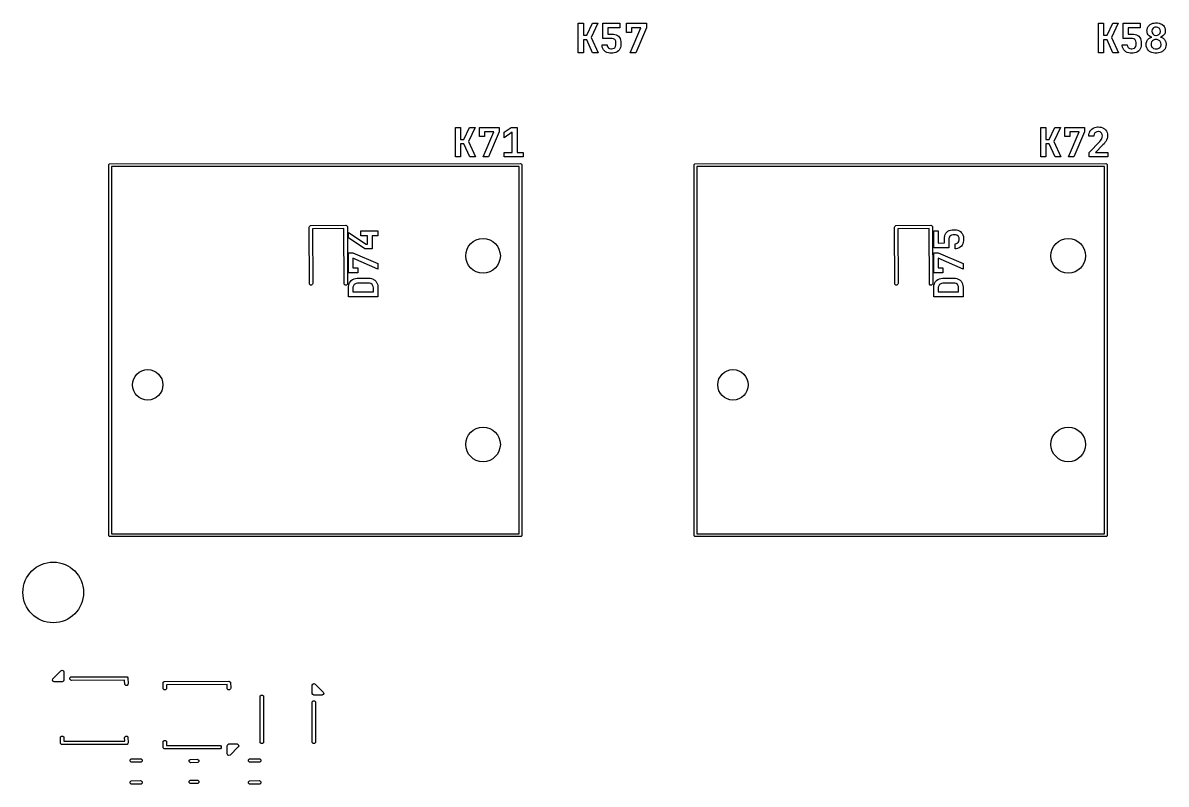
# Model space of a CAD drawing. Extents: x 0.7 to 11, y -6.1 to -1.6.
# Drawn here: x 2.074 to 3.631, y -6.111 to -5.074 of the extents above; entities that cross this region are included whole.
import ezdxf

# ---------------------------------------------------------------- set-up
doc = ezdxf.new("R2010")
doc.units = 0
doc.header["$MEASUREMENT"] = 0
doc.layers.add('BLACK', color=7, linetype='CONTINUOUS')

msp = doc.modelspace()

# ---------------------------------------------------------------- linework, layer by layer
at = {"layer": 'BLACK', "linetype": 'CONTINUOUS'}
for p, q in [((2.8306, -5.1148), (2.8306, -5.0745)), ((2.8306, -5.0745), (2.8375, -5.0745)), ((2.8375, -5.0745), (2.8375, -5.0909)), ((2.8423, -5.0909), (2.8499, -5.0745)), ((2.8573, -5.0745), (2.8483, -5.0937)), ((2.8499, -5.0745), (2.8573, -5.0745)), ((2.8642, -5.0952), (2.8642, -5.0745)), ((2.8642, -5.0745), (2.8872, -5.0745)), ((2.8872, -5.0745), (2.8872, -5.0808)), ((2.8962, -5.0872), (2.8962, -5.0745)), ((2.8962, -5.0745), (2.9234, -5.0745)), ((2.9234, -5.0745), (2.9234, -5.0806)), ((3.5393, -5.1148), (3.5393, -5.0745)), ((3.5393, -5.0745), (3.5462, -5.0745)), ((3.5462, -5.0745), (3.5462, -5.0909)), ((3.5509, -5.0909), (3.5585, -5.0745)), ((3.566, -5.0745), (3.557, -5.0937)), ((3.5585, -5.0745), (3.566, -5.0745)), ((3.5729, -5.0952), (3.5729, -5.0745)), ((3.5729, -5.0745), (3.5958, -5.0745)), ((3.5958, -5.0745), (3.5958, -5.0808)), ((3.608, -5.0776), (3.6096, -5.0763)), ((3.6096, -5.0763), (3.6112, -5.0753)), ((3.6112, -5.0753), (3.6131, -5.0746)), ((3.6131, -5.0746), (3.6151, -5.0742)), ((3.6151, -5.0742), (3.617, -5.074)), ((3.617, -5.074), (3.6177, -5.074)), ((3.6177, -5.074), (3.6197, -5.0741)), ((3.6197, -5.0741), (3.6218, -5.0745)), ((3.6218, -5.0745), (3.6237, -5.0751)), ((3.6237, -5.0751), (3.6242, -5.0753)), ((3.6242, -5.0753), (3.626, -5.0764)), ((3.626, -5.0764), (3.6275, -5.0777)), ((2.8375, -5.0909), (2.8423, -5.0909)), ((2.8872, -5.0808), (2.8708, -5.0808)), ((2.8708, -5.0808), (2.8708, -5.0892)), ((2.8708, -5.0892), (2.8762, -5.0892)), ((2.8762, -5.0892), (2.8784, -5.0893)), ((2.8784, -5.0893), (2.8803, -5.0896)), ((2.8803, -5.0896), (2.8823, -5.0902)), ((2.8823, -5.0902), (2.8841, -5.0912)), ((2.8841, -5.0912), (2.8854, -5.0922)), ((2.8854, -5.0922), (2.8867, -5.0937)), ((2.9031, -5.0872), (2.8962, -5.0872)), ((2.9012, -5.1148), (2.916, -5.0806)), ((2.916, -5.0806), (2.9031, -5.0806)), ((2.9031, -5.0806), (2.9031, -5.0872)), ((2.9234, -5.0806), (2.9088, -5.1148)), ((3.5462, -5.0909), (3.5509, -5.0909)), ((3.5958, -5.0808), (3.5794, -5.0808)), ((3.5794, -5.0808), (3.5795, -5.0892)), ((3.5795, -5.0892), (3.5849, -5.0892)), ((3.5849, -5.0892), (3.587, -5.0893)), ((3.587, -5.0893), (3.589, -5.0896)), ((3.589, -5.0896), (3.591, -5.0902)), ((3.591, -5.0902), (3.5928, -5.0912)), ((3.5928, -5.0912), (3.5941, -5.0922)), ((3.5941, -5.0922), (3.5953, -5.0937)), ((3.6052, -5.0848), (3.6054, -5.0828)), ((3.6053, -5.0853), (3.6052, -5.0848)), ((3.6054, -5.0867), (3.6053, -5.0853)), ((3.6054, -5.0828), (3.6059, -5.0809)), ((3.606, -5.0887), (3.6054, -5.0867)), ((3.6059, -5.0809), (3.6068, -5.0791)), ((3.607, -5.0904), (3.606, -5.0887)), ((3.6068, -5.0791), (3.608, -5.0776)), ((3.6081, -5.0916), (3.607, -5.0904)), ((3.6099, -5.0928), (3.6081, -5.0916)), ((3.6124, -5.0829), (3.6119, -5.0849)), ((3.6119, -5.0849), (3.6119, -5.0853)), ((3.6119, -5.0853), (3.6122, -5.0874)), ((3.6122, -5.0874), (3.6132, -5.0891)), ((3.6135, -5.0813), (3.6124, -5.0829)), ((3.6132, -5.0891), (3.6135, -5.0894)), ((3.6139, -5.0809), (3.6135, -5.0813)), ((3.6135, -5.0894), (3.6152, -5.0906)), ((3.6158, -5.08), (3.6139, -5.0809)), ((3.6152, -5.0906), (3.6172, -5.091)), ((3.6177, -5.0797), (3.6158, -5.08)), ((3.6172, -5.091), (3.6177, -5.091)), ((3.6182, -5.0797), (3.6177, -5.0797)), ((3.6177, -5.091), (3.6196, -5.0908)), ((3.6202, -5.0801), (3.6182, -5.0797)), ((3.6196, -5.0908), (3.6214, -5.0899)), ((3.6219, -5.0813), (3.6202, -5.0801)), ((3.6214, -5.0899), (3.6219, -5.0895)), ((3.6222, -5.0816), (3.6219, -5.0813)), ((3.6219, -5.0895), (3.6231, -5.0878)), ((3.6232, -5.0833), (3.6222, -5.0816)), ((3.6231, -5.0878), (3.6235, -5.0858)), ((3.6235, -5.0854), (3.6232, -5.0833)), ((3.6235, -5.0858), (3.6235, -5.0854)), ((3.627, -5.0918), (3.6252, -5.0929)), ((3.6284, -5.0904), (3.627, -5.0918)), ((3.6275, -5.0777), (3.6286, -5.0791)), ((3.6294, -5.0887), (3.6284, -5.0904)), ((3.6286, -5.0791), (3.6295, -5.0809)), ((3.63, -5.0867), (3.6294, -5.0887)), ((3.6295, -5.0809), (3.6301, -5.0828)), ((3.6302, -5.0848), (3.63, -5.0867)), ((3.6301, -5.0828), (3.6302, -5.0848)), ((2.8422, -5.097), (2.8375, -5.097)), ((2.8375, -5.097), (2.8375, -5.1148)), ((2.8501, -5.1148), (2.8422, -5.097)), ((2.8483, -5.0937), (2.8578, -5.1148)), ((2.8629, -5.105), (2.8629, -5.1037)), ((2.8629, -5.1037), (2.8698, -5.1037)), ((2.8633, -5.1072), (2.8629, -5.105)), ((2.864, -5.1091), (2.8633, -5.1072)), ((2.8759, -5.0952), (2.8642, -5.0952)), ((2.8698, -5.1037), (2.8701, -5.1058)), ((2.8701, -5.1058), (2.8711, -5.1075)), ((2.8711, -5.1075), (2.8714, -5.1078)), ((2.8714, -5.1078), (2.8731, -5.1088)), ((2.8766, -5.0952), (2.8759, -5.0952)), ((2.8785, -5.0956), (2.8766, -5.0952)), ((2.8802, -5.0967), (2.8785, -5.0956)), ((2.8796, -5.1083), (2.8802, -5.1078)), ((2.8806, -5.0971), (2.8802, -5.0967)), ((2.8802, -5.1078), (2.8813, -5.1061)), ((2.8815, -5.0989), (2.8806, -5.0971)), ((2.8813, -5.1061), (2.8817, -5.1041)), ((2.8818, -5.1009), (2.8815, -5.0989)), ((2.8817, -5.1041), (2.8818, -5.1036)), ((2.8818, -5.1036), (2.8818, -5.1009)), ((2.8867, -5.0937), (2.8876, -5.0954)), ((2.8881, -5.1076), (2.8873, -5.1095)), ((2.8876, -5.0954), (2.8883, -5.0974)), ((2.8885, -5.1055), (2.8881, -5.1076)), ((2.8883, -5.0974), (2.8886, -5.0995)), ((2.8887, -5.1036), (2.8885, -5.1055)), ((2.8886, -5.0995), (2.8887, -5.1009)), ((2.8887, -5.1009), (2.8887, -5.1036)), ((3.5509, -5.097), (3.5462, -5.097)), ((3.5462, -5.097), (3.5462, -5.1148)), ((3.5588, -5.1148), (3.5509, -5.097)), ((3.557, -5.0937), (3.5664, -5.1148)), ((3.5716, -5.105), (3.5715, -5.1037)), ((3.5715, -5.1037), (3.5784, -5.1037)), ((3.5719, -5.1072), (3.5716, -5.105)), ((3.5726, -5.1091), (3.5719, -5.1072)), ((3.5846, -5.0952), (3.5729, -5.0952)), ((3.5784, -5.1037), (3.5787, -5.1058)), ((3.5787, -5.1058), (3.5798, -5.1075)), ((3.5798, -5.1075), (3.5801, -5.1078)), ((3.5801, -5.1078), (3.5817, -5.1088)), ((3.5853, -5.0952), (3.5846, -5.0952)), ((3.5872, -5.0956), (3.5853, -5.0952)), ((3.5889, -5.0967), (3.5872, -5.0956)), ((3.5882, -5.1083), (3.5888, -5.1078)), ((3.5888, -5.1078), (3.59, -5.1061)), ((3.5892, -5.0971), (3.5889, -5.0967)), ((3.5902, -5.0989), (3.5892, -5.0971)), ((3.59, -5.1061), (3.5904, -5.1041)), ((3.5904, -5.1009), (3.5902, -5.0989)), ((3.5904, -5.1036), (3.5904, -5.1009)), ((3.5904, -5.1041), (3.5904, -5.1036)), ((3.5953, -5.0937), (3.5963, -5.0954)), ((3.5968, -5.1076), (3.596, -5.1095)), ((3.5963, -5.0954), (3.5969, -5.0974)), ((3.5972, -5.1055), (3.5968, -5.1076)), ((3.5969, -5.0974), (3.5973, -5.0995)), ((3.5973, -5.1036), (3.5972, -5.1055)), ((3.5973, -5.0995), (3.5973, -5.1009)), ((3.5973, -5.1009), (3.5973, -5.1036)), ((3.6041, -5.1031), (3.6043, -5.1014)), ((3.6041, -5.1034), (3.6041, -5.1031)), ((3.6041, -5.1038), (3.6041, -5.1034)), ((3.6043, -5.1059), (3.6041, -5.1038)), ((3.6043, -5.1014), (3.6048, -5.0995)), ((3.6049, -5.1078), (3.6043, -5.1059)), ((3.6048, -5.0995), (3.6051, -5.0988)), ((3.6058, -5.1096), (3.6049, -5.1078)), ((3.6051, -5.0988), (3.6061, -5.0972)), ((3.6061, -5.0972), (3.6075, -5.0956)), ((3.6075, -5.0956), (3.6078, -5.0954)), ((3.6078, -5.0954), (3.6094, -5.0943)), ((3.6094, -5.0943), (3.6112, -5.0936)), ((3.6118, -5.0934), (3.6099, -5.0928)), ((3.6109, -5.1018), (3.6108, -5.1031)), ((3.6108, -5.1031), (3.6111, -5.105)), ((3.6115, -5.1), (3.6109, -5.1018)), ((3.6111, -5.105), (3.612, -5.1069)), ((3.6112, -5.0936), (3.6118, -5.0935)), ((3.6127, -5.0984), (3.6115, -5.1)), ((3.6118, -5.0935), (3.6118, -5.0934)), ((3.612, -5.1069), (3.6127, -5.1077)), ((3.6139, -5.0975), (3.6127, -5.0984)), ((3.6127, -5.1077), (3.6143, -5.1088)), ((3.6157, -5.0968), (3.6139, -5.0975)), ((3.6177, -5.0966), (3.6157, -5.0968)), ((3.6192, -5.0967), (3.6177, -5.0966)), ((3.6211, -5.0973), (3.6192, -5.0967)), ((3.6227, -5.0984), (3.6211, -5.0973)), ((3.6215, -5.1086), (3.6227, -5.1077)), ((3.6234, -5.0992), (3.6227, -5.0984)), ((3.6227, -5.1077), (3.6239, -5.1061)), ((3.6243, -5.101), (3.6234, -5.0992)), ((3.6252, -5.0929), (3.6236, -5.0934)), ((3.6236, -5.0934), (3.6236, -5.0935)), ((3.6236, -5.0935), (3.6255, -5.0941)), ((3.6239, -5.1061), (3.6245, -5.1041)), ((3.6246, -5.1031), (3.6243, -5.101)), ((3.6245, -5.1041), (3.6246, -5.1031)), ((3.6255, -5.0941), (3.6272, -5.095)), ((3.6272, -5.095), (3.6276, -5.0954)), ((3.6276, -5.0954), (3.6291, -5.0968)), ((3.6291, -5.0968), (3.6301, -5.0985)), ((3.6306, -5.1075), (3.6298, -5.1093)), ((3.6301, -5.0985), (3.6303, -5.0988)), ((3.6303, -5.0988), (3.631, -5.1007)), ((3.6311, -5.1055), (3.6306, -5.1075)), ((3.631, -5.1007), (3.6313, -5.1028)), ((3.6313, -5.1034), (3.6311, -5.1055)), ((3.6313, -5.1028), (3.6313, -5.1034)), ((2.8375, -5.1148), (2.8306, -5.1148)), ((2.8578, -5.1148), (2.8501, -5.1148)), ((2.865, -5.1107), (2.864, -5.1091)), ((2.8664, -5.1122), (2.865, -5.1107)), ((2.8678, -5.1133), (2.8664, -5.1122)), ((2.8696, -5.1142), (2.8678, -5.1133)), ((2.8717, -5.1149), (2.8696, -5.1142)), ((2.8737, -5.1152), (2.8717, -5.1149)), ((2.8731, -5.1088), (2.875, -5.1093)), ((2.8758, -5.1153), (2.8737, -5.1152)), ((2.875, -5.1093), (2.8758, -5.1093)), ((2.8758, -5.1093), (2.8777, -5.1091)), ((2.8776, -5.1152), (2.8758, -5.1153)), ((2.8796, -5.1149), (2.8776, -5.1152)), ((2.8777, -5.1091), (2.8796, -5.1083)), ((2.8817, -5.1143), (2.8796, -5.1149)), ((2.8836, -5.1134), (2.8817, -5.1143)), ((2.8852, -5.1122), (2.8836, -5.1134)), ((2.8862, -5.1111), (2.8852, -5.1122)), ((2.8873, -5.1095), (2.8862, -5.1111)), ((2.9088, -5.1148), (2.9012, -5.1148)), ((3.5462, -5.1148), (3.5393, -5.1148)), ((3.5664, -5.1148), (3.5588, -5.1148)), ((3.5737, -5.1107), (3.5726, -5.1091)), ((3.575, -5.1122), (3.5737, -5.1107)), ((3.5764, -5.1133), (3.575, -5.1122)), ((3.5783, -5.1142), (3.5764, -5.1133)), ((3.5804, -5.1149), (3.5783, -5.1142)), ((3.5823, -5.1152), (3.5804, -5.1149)), ((3.5817, -5.1088), (3.5836, -5.1093)), ((3.5845, -5.1153), (3.5823, -5.1152)), ((3.5836, -5.1093), (3.5845, -5.1093)), ((3.5845, -5.1093), (3.5864, -5.1091)), ((3.5863, -5.1152), (3.5845, -5.1153)), ((3.5883, -5.1149), (3.5863, -5.1152)), ((3.5864, -5.1091), (3.5882, -5.1083)), ((3.5904, -5.1143), (3.5883, -5.1149)), ((3.5922, -5.1134), (3.5904, -5.1143)), ((3.5939, -5.1122), (3.5922, -5.1134)), ((3.5949, -5.1111), (3.5939, -5.1122)), ((3.596, -5.1095), (3.5949, -5.1111)), ((3.606, -5.1099), (3.6058, -5.1096)), ((3.6073, -5.1115), (3.606, -5.1099)), ((3.6088, -5.1128), (3.6073, -5.1115)), ((3.6106, -5.1138), (3.6088, -5.1128)), ((3.6118, -5.1143), (3.6106, -5.1138)), ((3.6137, -5.1149), (3.6118, -5.1143)), ((3.6157, -5.1152), (3.6137, -5.1149)), ((3.6143, -5.1088), (3.6163, -5.1094)), ((3.6177, -5.1153), (3.6157, -5.1152)), ((3.6163, -5.1094), (3.6177, -5.1095)), ((3.6177, -5.1095), (3.6197, -5.1093)), ((3.6189, -5.1153), (3.6177, -5.1153)), ((3.6211, -5.115), (3.6189, -5.1153)), ((3.6197, -5.1093), (3.6215, -5.1086)), ((3.623, -5.1145), (3.6211, -5.115)), ((3.6248, -5.1138), (3.623, -5.1145)), ((3.6252, -5.1136), (3.6248, -5.1138)), ((3.6269, -5.1125), (3.6252, -5.1136)), ((3.6284, -5.1112), (3.6269, -5.1125)), ((3.6296, -5.1096), (3.6284, -5.1112)), ((3.6298, -5.1093), (3.6296, -5.1096)), ((2.6633, -5.2565), (2.6633, -5.2163)), ((2.6633, -5.2163), (2.6702, -5.2163)), ((2.6702, -5.2163), (2.6702, -5.2327)), ((2.6749, -5.2327), (2.6826, -5.2163)), ((2.69, -5.2163), (2.681, -5.2354)), ((2.6826, -5.2163), (2.69, -5.2163)), ((2.6959, -5.2289), (2.6959, -5.2163)), ((2.6959, -5.2163), (2.723, -5.2163)), ((2.723, -5.2163), (2.723, -5.2223)), ((2.7298, -5.2229), (2.739, -5.2163)), ((2.739, -5.2163), (2.7472, -5.2163)), ((2.7472, -5.2163), (2.7472, -5.2503)), ((3.4605, -5.2565), (3.4605, -5.2163)), ((3.4605, -5.2163), (3.4674, -5.2163)), ((3.4674, -5.2163), (3.4674, -5.2327)), ((3.4722, -5.2327), (3.4798, -5.2163)), ((3.4873, -5.2163), (3.4782, -5.2354)), ((3.4798, -5.2163), (3.4873, -5.2163)), ((3.4931, -5.2289), (3.4931, -5.2163)), ((3.4931, -5.2163), (3.5203, -5.2163)), ((3.5203, -5.2163), (3.5203, -5.2223)), ((3.5321, -5.2173), (3.5341, -5.2164)), ((3.5341, -5.2164), (3.5359, -5.216)), ((3.5359, -5.216), (3.538, -5.2157)), ((3.538, -5.2157), (3.5389, -5.2157)), ((3.5389, -5.2157), (3.541, -5.2158)), ((3.541, -5.2158), (3.5429, -5.2162)), ((3.5429, -5.2162), (3.5449, -5.2168)), ((3.5449, -5.2168), (3.5456, -5.2172)), ((2.7027, -5.2289), (2.6959, -5.2289)), ((2.7009, -5.2565), (2.7156, -5.2223)), ((2.7156, -5.2223), (2.7027, -5.2223)), ((2.7027, -5.2223), (2.7027, -5.2289)), ((2.723, -5.2223), (2.7084, -5.2565)), ((2.7403, -5.2229), (2.7298, -5.2306)), ((2.7298, -5.2306), (2.7298, -5.2229)), ((2.7403, -5.2503), (2.7403, -5.2229)), ((3.5, -5.2289), (3.4931, -5.2289)), ((3.4981, -5.2565), (3.5128, -5.2223)), ((3.5128, -5.2223), (3.5, -5.2223)), ((3.5, -5.2223), (3.5, -5.2289)), ((3.5203, -5.2223), (3.5056, -5.2565)), ((3.5259, -5.2282), (3.526, -5.2262)), ((3.5328, -5.2282), (3.5259, -5.2282)), ((3.526, -5.2262), (3.5264, -5.2243)), ((3.5264, -5.2243), (3.5272, -5.2224)), ((3.5272, -5.2224), (3.5276, -5.2216)), ((3.5276, -5.2216), (3.5287, -5.22)), ((3.5287, -5.22), (3.5301, -5.2186)), ((3.5301, -5.2186), (3.5318, -5.2175)), ((3.5318, -5.2175), (3.5321, -5.2173)), ((3.5333, -5.2254), (3.5328, -5.2273)), ((3.5328, -5.2273), (3.5328, -5.2282)), ((3.5344, -5.2236), (3.5333, -5.2254)), ((3.5349, -5.2231), (3.5344, -5.2236)), ((3.5367, -5.2222), (3.5349, -5.2231)), ((3.5388, -5.2219), (3.5367, -5.2222)), ((3.5394, -5.2219), (3.5388, -5.2219)), ((3.5414, -5.2224), (3.5394, -5.2219)), ((3.543, -5.2236), (3.5414, -5.2224)), ((3.5423, -5.2339), (3.5434, -5.2323)), ((3.5434, -5.2241), (3.543, -5.2236)), ((3.5443, -5.2259), (3.5434, -5.2241)), ((3.5434, -5.2323), (3.5437, -5.2317)), ((3.5437, -5.2317), (3.5443, -5.2298)), ((3.5446, -5.2279), (3.5443, -5.2259)), ((3.5443, -5.2298), (3.5446, -5.2279)), ((3.5456, -5.2172), (3.5472, -5.2182)), ((3.5472, -5.2182), (3.5488, -5.2196)), ((3.5488, -5.2196), (3.55, -5.2214)), ((3.55, -5.2214), (3.5508, -5.2231)), ((3.551, -5.2316), (3.5502, -5.2336)), ((3.5508, -5.2231), (3.5514, -5.2251)), ((3.5514, -5.2297), (3.551, -5.2316)), ((3.5514, -5.2251), (3.5516, -5.2272)), ((3.5516, -5.2276), (3.5514, -5.2297)), ((3.5516, -5.2272), (3.5516, -5.2276)), ((2.6702, -5.2327), (2.6749, -5.2327)), ((2.6749, -5.2387), (2.6702, -5.2387)), ((2.6702, -5.2387), (2.6702, -5.2565)), ((2.6828, -5.2565), (2.6749, -5.2387)), ((2.681, -5.2354), (2.6904, -5.2565)), ((3.4674, -5.2327), (3.4722, -5.2327)), ((3.4721, -5.2387), (3.4674, -5.2387)), ((3.4674, -5.2387), (3.4674, -5.2565)), ((3.48, -5.2565), (3.4721, -5.2387)), ((3.4782, -5.2354), (3.4877, -5.2565)), ((3.5265, -5.2503), (3.541, -5.2355)), ((3.5453, -5.2402), (3.5352, -5.2503)), ((3.541, -5.2355), (3.5423, -5.2339)), ((3.5467, -5.2388), (3.5453, -5.2402)), ((3.548, -5.2371), (3.5467, -5.2388)), ((3.5492, -5.2355), (3.548, -5.2371)), ((3.5501, -5.2338), (3.5492, -5.2355)), ((3.5502, -5.2336), (3.5501, -5.2338)), ((2.6702, -5.2565), (2.6633, -5.2565)), ((2.6904, -5.2565), (2.6828, -5.2565)), ((2.7084, -5.2565), (2.7009, -5.2565)), ((2.7298, -5.2565), (2.7298, -5.2503)), ((2.7298, -5.2503), (2.7403, -5.2503)), ((2.7556, -5.2565), (2.7298, -5.2565)), ((2.7472, -5.2503), (2.7556, -5.2503)), ((2.7556, -5.2503), (2.7556, -5.2565)), ((3.4674, -5.2565), (3.4605, -5.2565)), ((3.4877, -5.2565), (3.48, -5.2565)), ((3.5056, -5.2565), (3.4981, -5.2565)), ((3.5265, -5.2565), (3.5265, -5.2503)), ((3.5521, -5.2565), (3.5265, -5.2565)), ((3.5352, -5.2503), (3.5521, -5.2503)), ((3.5521, -5.2503), (3.5521, -5.2565)), ((2.1909, -5.2677), (2.1911, -5.267)), ((2.1911, -5.7724), (2.1909, -5.2677)), ((2.1911, -5.267), (2.1922, -5.2659)), ((2.1922, -5.2659), (2.752, -5.2657)), ((2.75, -5.2695), (2.1947, -5.2697)), ((2.1947, -5.2697), (2.1949, -5.7698)), ((2.7501, -5.7697), (2.75, -5.2695)), ((2.752, -5.2657), (2.7527, -5.2659)), ((2.7527, -5.2659), (2.7538, -5.267)), ((2.7538, -5.267), (2.7539, -5.7717)), ((2.9882, -5.2677), (2.9883, -5.267)), ((2.9883, -5.7724), (2.9882, -5.2677)), ((2.9883, -5.267), (2.9894, -5.2659)), ((2.9894, -5.2659), (3.5492, -5.2657)), ((3.5472, -5.2695), (2.992, -5.2697)), ((2.992, -5.2697), (2.9921, -5.7698)), ((3.5474, -5.7697), (3.5472, -5.2695)), ((3.5492, -5.2657), (3.55, -5.2659)), ((3.55, -5.2659), (3.551, -5.267)), ((3.551, -5.267), (3.5512, -5.7717)), ((2.4642, -5.352), (2.4644, -5.3511)), ((2.4644, -5.43), (2.4642, -5.352)), ((2.4644, -5.3511), (2.4656, -5.3498)), ((2.4656, -5.3498), (2.5138, -5.3496)), ((2.5114, -5.3542), (2.4687, -5.3543)), ((2.4687, -5.3543), (2.4689, -5.4291)), ((2.5116, -5.43), (2.5114, -5.3542)), ((2.5138, -5.3496), (2.5147, -5.3498)), ((2.5147, -5.3498), (2.516, -5.3511)), ((2.516, -5.3511), (2.5161, -5.4291)), ((2.5345, -5.364), (2.5345, -5.3571)), ((2.5345, -5.3571), (2.5577, -5.3571)), ((2.5577, -5.3571), (2.5577, -5.364)), ((3.2614, -5.352), (3.2616, -5.3511)), ((3.2616, -5.43), (3.2614, -5.352)), ((3.2616, -5.3511), (3.2629, -5.3498)), ((3.2629, -5.3498), (3.311, -5.3496)), ((3.3087, -5.3542), (3.266, -5.3543)), ((3.266, -5.3543), (3.2661, -5.4291)), ((3.3088, -5.43), (3.3087, -5.3542)), ((3.311, -5.3496), (3.3119, -5.3498)), ((3.3119, -5.3498), (3.3132, -5.3511)), ((3.3132, -5.3511), (3.3134, -5.4291)), ((3.3339, -5.3578), (3.3356, -5.3569)), ((3.3356, -5.3569), (3.3375, -5.3562)), ((3.3375, -5.3562), (3.3397, -5.3559)), ((3.3397, -5.3559), (3.3411, -5.3559)), ((3.3411, -5.3559), (3.3437, -5.3559)), ((3.3437, -5.3559), (3.3457, -5.356)), ((3.3457, -5.356), (3.3478, -5.3564)), ((3.3478, -5.3564), (3.3496, -5.3572)), ((2.5174, -5.3669), (2.5174, -5.3593)), ((2.5174, -5.3593), (2.5415, -5.3752)), ((2.5397, -5.3818), (2.5174, -5.3669)), ((2.5436, -5.364), (2.5345, -5.364)), ((2.5436, -5.3752), (2.5436, -5.364)), ((2.5577, -5.364), (2.5497, -5.364)), ((2.5497, -5.364), (2.5497, -5.3818)), ((3.3147, -5.3803), (3.3147, -5.3573)), ((3.3147, -5.3573), (3.3209, -5.3573)), ((3.3209, -5.3573), (3.3209, -5.3738)), ((3.3293, -5.3683), (3.3294, -5.3662)), ((3.3293, -5.3737), (3.3293, -5.3683)), ((3.3294, -5.3662), (3.3297, -5.3642)), ((3.3297, -5.3642), (3.3304, -5.3622)), ((3.3304, -5.3622), (3.3313, -5.3604)), ((3.3313, -5.3604), (3.3324, -5.3591)), ((3.3324, -5.3591), (3.3339, -5.3578)), ((3.3358, -5.366), (3.3354, -5.3679)), ((3.3354, -5.3679), (3.3354, -5.3686)), ((3.3354, -5.3686), (3.3354, -5.3803)), ((3.3369, -5.3643), (3.3358, -5.366)), ((3.3373, -5.3639), (3.3369, -5.3643)), ((3.3391, -5.363), (3.3373, -5.3639)), ((3.3411, -5.3628), (3.3391, -5.363)), ((3.3437, -5.3628), (3.3411, -5.3628)), ((3.3442, -5.3628), (3.3437, -5.3628)), ((3.3462, -5.3632), (3.3442, -5.3628)), ((3.3479, -5.3643), (3.3462, -5.3632)), ((3.3484, -5.365), (3.3479, -5.3643)), ((3.348, -5.3731), (3.349, -5.3715)), ((3.3492, -5.3668), (3.3484, -5.365)), ((3.349, -5.3715), (3.3494, -5.3695)), ((3.3494, -5.3687), (3.3492, -5.3668)), ((3.3494, -5.3695), (3.3494, -5.3687)), ((3.3496, -5.3572), (3.3513, -5.3583)), ((3.3513, -5.3583), (3.3523, -5.3593)), ((3.3523, -5.3593), (3.3536, -5.3609)), ((3.3536, -5.3609), (3.3545, -5.3628)), ((3.3545, -5.3628), (3.3551, -5.3649)), ((3.3554, -5.3709), (3.355, -5.3728)), ((3.3551, -5.3649), (3.3554, -5.3669)), ((3.3554, -5.3669), (3.3555, -5.3687)), ((3.3555, -5.3687), (3.3554, -5.3709)), ((2.5174, -5.4144), (2.5174, -5.3872)), ((2.5174, -5.3872), (2.5235, -5.3872)), ((2.5235, -5.3872), (2.5577, -5.4018)), ((2.5497, -5.3818), (2.5397, -5.3818)), ((2.5415, -5.3752), (2.5436, -5.3752)), ((3.3354, -5.3803), (3.3147, -5.3803)), ((3.3147, -5.4144), (3.3147, -5.3872)), ((3.3147, -5.3872), (3.3208, -5.3872)), ((3.3208, -5.3872), (3.3549, -5.4018)), ((3.3209, -5.3738), (3.3293, -5.3737)), ((3.3439, -5.3748), (3.3459, -5.3744)), ((3.3439, -5.3817), (3.3439, -5.3748)), ((3.3452, -5.3816), (3.3439, -5.3817)), ((3.3473, -5.3812), (3.3452, -5.3816)), ((3.3459, -5.3744), (3.3477, -5.3734)), ((3.3492, -5.3805), (3.3473, -5.3812)), ((3.3477, -5.3734), (3.348, -5.3731)), ((3.3509, -5.3795), (3.3492, -5.3805)), ((3.3524, -5.3782), (3.3509, -5.3795)), ((3.3534, -5.3767), (3.3524, -5.3782)), ((3.3544, -5.3749), (3.3534, -5.3767)), ((3.355, -5.3728), (3.3544, -5.3749)), ((2.5577, -5.4094), (2.5235, -5.3946)), ((2.5235, -5.3946), (2.5235, -5.4075)), ((2.5577, -5.4018), (2.5577, -5.4094)), ((3.3549, -5.4094), (3.3208, -5.3946)), ((3.3208, -5.3946), (3.3208, -5.4075)), ((3.3549, -5.4018), (3.3549, -5.4094)), ((2.5301, -5.4144), (2.5174, -5.4144)), ((2.5235, -5.4075), (2.5301, -5.4075)), ((2.5301, -5.4075), (2.5301, -5.4144)), ((3.3273, -5.4144), (3.3147, -5.4144)), ((3.3208, -5.4075), (3.3273, -5.4075)), ((3.3273, -5.4075), (3.3273, -5.4144)), ((2.4656, -5.4313), (2.4644, -5.43)), ((2.4674, -5.4313), (2.4656, -5.4313)), ((2.4687, -5.43), (2.4674, -5.4313)), ((2.4689, -5.4291), (2.4687, -5.43)), ((2.5129, -5.4313), (2.5116, -5.43)), ((2.5147, -5.4313), (2.5129, -5.4313)), ((2.516, -5.43), (2.5147, -5.4313)), ((2.5161, -5.4291), (2.516, -5.43)), ((2.5174, -5.435), (2.5175, -5.4331)), ((2.5175, -5.4331), (2.5179, -5.431)), ((2.5179, -5.431), (2.5185, -5.4291)), ((2.5185, -5.4291), (2.519, -5.428)), ((2.519, -5.428), (2.5201, -5.4262)), ((2.5201, -5.4262), (2.5214, -5.4247)), ((2.5214, -5.4247), (2.523, -5.4235)), ((2.523, -5.4235), (2.5234, -5.4233)), ((2.5234, -5.4233), (2.5252, -5.4224)), ((2.5237, -5.4338), (2.5236, -5.435)), ((2.5242, -5.4319), (2.5237, -5.4338)), ((2.5254, -5.4303), (2.5242, -5.4319)), ((2.5252, -5.4224), (2.5273, -5.4219)), ((2.5262, -5.4296), (2.5254, -5.4303)), ((2.528, -5.4288), (2.5262, -5.4296)), ((2.5273, -5.4219), (2.5293, -5.4216)), ((2.53, -5.4285), (2.528, -5.4288)), ((2.5293, -5.4216), (2.53, -5.4216)), ((2.53, -5.4216), (2.5451, -5.4216)), ((2.5451, -5.4285), (2.53, -5.4285)), ((2.5451, -5.4216), (2.5471, -5.4218)), ((2.5461, -5.4286), (2.5451, -5.4285)), ((2.5481, -5.4291), (2.5461, -5.4286)), ((2.5471, -5.4218), (2.549, -5.4222)), ((2.5497, -5.4303), (2.5481, -5.4291)), ((2.549, -5.4222), (2.551, -5.4229)), ((2.5504, -5.4311), (2.5497, -5.4303)), ((2.5512, -5.433), (2.5504, -5.4311)), ((2.551, -5.4229), (2.5517, -5.4233)), ((2.5515, -5.435), (2.5512, -5.433)), ((2.5517, -5.4233), (2.5534, -5.4245)), ((2.5534, -5.4245), (2.5548, -5.4259)), ((2.5548, -5.4259), (2.5559, -5.4276)), ((2.5559, -5.4276), (2.5561, -5.428)), ((2.5561, -5.428), (2.5569, -5.4297)), ((2.5569, -5.4297), (2.5574, -5.4317)), ((2.5574, -5.4317), (2.5576, -5.4338)), ((2.5576, -5.4338), (2.5577, -5.435)), ((3.2629, -5.4313), (3.2616, -5.43)), ((3.2647, -5.4313), (3.2629, -5.4313)), ((3.266, -5.43), (3.2647, -5.4313)), ((3.2661, -5.4291), (3.266, -5.43)), ((3.3101, -5.4313), (3.3088, -5.43)), ((3.3119, -5.4313), (3.3101, -5.4313)), ((3.3132, -5.43), (3.3119, -5.4313)), ((3.3134, -5.4291), (3.3132, -5.43)), ((3.3147, -5.435), (3.3148, -5.4331)), ((3.3148, -5.4331), (3.3151, -5.431)), ((3.3151, -5.431), (3.3157, -5.4291)), ((3.3157, -5.4291), (3.3162, -5.428)), ((3.3162, -5.428), (3.3173, -5.4262)), ((3.3173, -5.4262), (3.3187, -5.4247)), ((3.3187, -5.4247), (3.3203, -5.4235)), ((3.3203, -5.4235), (3.3206, -5.4233)), ((3.3206, -5.4233), (3.3225, -5.4224)), ((3.321, -5.4338), (3.3209, -5.435)), ((3.3215, -5.4319), (3.321, -5.4338)), ((3.3226, -5.4303), (3.3215, -5.4319)), ((3.3225, -5.4224), (3.3245, -5.4219)), ((3.3234, -5.4296), (3.3226, -5.4303)), ((3.3252, -5.4288), (3.3234, -5.4296)), ((3.3245, -5.4219), (3.3265, -5.4216)), ((3.3272, -5.4285), (3.3252, -5.4288)), ((3.3265, -5.4216), (3.3272, -5.4216)), ((3.3272, -5.4216), (3.3423, -5.4216)), ((3.3423, -5.4285), (3.3272, -5.4285)), ((3.3423, -5.4216), (3.3444, -5.4218)), ((3.3434, -5.4286), (3.3423, -5.4285)), ((3.3454, -5.4291), (3.3434, -5.4286)), ((3.3444, -5.4218), (3.3463, -5.4222)), ((3.347, -5.4303), (3.3454, -5.4291)), ((3.3463, -5.4222), (3.3482, -5.4229)), ((3.3477, -5.4311), (3.347, -5.4303)), ((3.3485, -5.433), (3.3477, -5.4311)), ((3.3482, -5.4229), (3.3489, -5.4233)), ((3.3487, -5.435), (3.3485, -5.433)), ((3.3489, -5.4233), (3.3506, -5.4245)), ((3.3506, -5.4245), (3.352, -5.4259)), ((3.352, -5.4259), (3.3532, -5.4276)), ((3.3532, -5.4276), (3.3534, -5.428)), ((3.3534, -5.428), (3.3541, -5.4297)), ((3.3541, -5.4297), (3.3546, -5.4317)), ((3.3546, -5.4317), (3.3549, -5.4338)), ((3.3549, -5.4338), (3.3549, -5.435)), ((2.5174, -5.447), (2.5174, -5.435)), ((2.5577, -5.447), (2.5174, -5.447)), ((2.5236, -5.435), (2.5236, -5.4401)), ((2.5236, -5.4401), (2.5515, -5.4401)), ((2.5515, -5.4401), (2.5515, -5.435)), ((2.5577, -5.435), (2.5577, -5.447)), ((3.3147, -5.447), (3.3147, -5.435)), ((3.3549, -5.447), (3.3147, -5.447)), ((3.3209, -5.435), (3.3209, -5.4401)), ((3.3209, -5.4401), (3.3487, -5.4401)), ((3.3487, -5.4401), (3.3487, -5.435)), ((3.3549, -5.435), (3.3549, -5.447)), ((2.1922, -5.7735), (2.1911, -5.7724)), ((2.1929, -5.7736), (2.1922, -5.7735)), ((2.7527, -5.7735), (2.1929, -5.7736)), ((2.1949, -5.7698), (2.7501, -5.7697)), ((2.7538, -5.7724), (2.7527, -5.7735)), ((2.7539, -5.7717), (2.7538, -5.7724)), ((2.9894, -5.7735), (2.9883, -5.7724)), ((2.9902, -5.7736), (2.9894, -5.7735)), ((3.55, -5.7735), (2.9902, -5.7736)), ((2.9921, -5.7698), (3.5474, -5.7697)), ((3.551, -5.7724), (3.55, -5.7735)), ((3.5512, -5.7717), (3.551, -5.7724)), ((2.1149, -5.9672), (2.1259, -5.9562)), ((2.1259, -5.9562), (2.1276, -5.9555)), ((2.1276, -5.9555), (2.1292, -5.9562)), ((2.1292, -5.9562), (2.1299, -5.9579)), ((2.1299, -5.9579), (2.1299, -5.9689)), ((2.1142, -5.9689), (2.1149, -5.9672)), ((2.1149, -5.9706), (2.1142, -5.9689)), ((2.1165, -5.9713), (2.1149, -5.9706)), ((2.1276, -5.9713), (2.1165, -5.9713)), ((2.1292, -5.9706), (2.1276, -5.9713)), ((2.1299, -5.9689), (2.1292, -5.9706)), ((2.138, -5.966), (2.1393, -5.9647)), ((2.138, -5.9678), (2.138, -5.966)), ((2.1393, -5.9691), (2.138, -5.9678)), ((2.1393, -5.9647), (2.215, -5.9646)), ((2.1402, -5.9693), (2.1393, -5.9691)), ((2.2126, -5.9691), (2.1402, -5.9693)), ((2.2128, -5.9749), (2.2126, -5.9691)), ((2.2141, -5.9762), (2.2128, -5.9749)), ((2.2159, -5.9762), (2.2141, -5.9762)), ((2.215, -5.9646), (2.2159, -5.9647)), ((2.2159, -5.9647), (2.2171, -5.966)), ((2.2171, -5.9749), (2.2159, -5.9762)), ((2.2171, -5.966), (2.2173, -5.974)), ((2.2173, -5.974), (2.2171, -5.9749)), ((2.265, -5.9728), (2.2651, -5.9719)), ((2.2651, -5.9808), (2.265, -5.9728)), ((2.2651, -5.9719), (2.2664, -5.9707)), ((2.2664, -5.9707), (2.3547, -5.9705)), ((2.2697, -5.9799), (2.2695, -5.9808)), ((2.3524, -5.975), (2.2696, -5.9752)), ((2.2696, -5.9752), (2.2697, -5.9799)), ((2.3525, -5.9808), (2.3524, -5.975)), ((2.3547, -5.9705), (2.3556, -5.9707)), ((2.3556, -5.9707), (2.3569, -5.9719)), ((2.3569, -5.9719), (2.3571, -5.9799)), ((2.3571, -5.9799), (2.3569, -5.9808)), ((2.4681, -5.976), (2.4688, -5.9743)), ((2.4681, -5.987), (2.4681, -5.976)), ((2.4688, -5.9743), (2.4705, -5.9736)), ((2.4705, -5.9736), (2.4721, -5.9743)), ((2.4721, -5.9743), (2.4832, -5.9853)), ((2.2664, -5.9821), (2.2651, -5.9808)), ((2.2682, -5.9821), (2.2664, -5.9821)), ((2.2695, -5.9808), (2.2682, -5.9821)), ((2.3538, -5.9821), (2.3525, -5.9808)), ((2.3556, -5.9821), (2.3538, -5.9821)), ((2.3569, -5.9808), (2.3556, -5.9821)), ((2.3972, -5.9915), (2.3974, -5.9906)), ((2.3974, -6.0543), (2.3972, -5.9915)), ((2.3974, -5.9906), (2.3987, -5.9894)), ((2.3987, -5.9894), (2.4005, -5.9894)), ((2.4005, -5.9894), (2.4018, -5.9906)), ((2.4018, -5.9906), (2.402, -6.0533)), ((2.4688, -5.9887), (2.4681, -5.987)), ((2.4705, -5.9894), (2.4688, -5.9887)), ((2.4815, -5.9894), (2.4705, -5.9894)), ((2.4832, -5.9887), (2.4815, -5.9894)), ((2.4832, -5.9853), (2.4839, -5.987)), ((2.4839, -5.987), (2.4832, -5.9887)), ((2.4681, -5.9996), (2.4683, -5.9987)), ((2.4683, -6.0541), (2.4681, -5.9996)), ((2.4683, -5.9987), (2.4696, -5.9974)), ((2.4696, -5.9974), (2.4714, -5.9974)), ((2.4714, -5.9974), (2.4727, -5.9987)), ((2.4727, -5.9987), (2.4728, -6.0531)), ((2.1252, -6.0472), (2.1254, -6.0463)), ((2.1254, -6.0552), (2.1252, -6.0472)), ((2.1254, -6.0463), (2.1267, -6.0451)), ((2.1267, -6.0565), (2.1254, -6.0552)), ((2.1267, -6.0451), (2.1285, -6.0451)), ((2.1276, -6.0567), (2.1267, -6.0565)), ((2.2159, -6.0565), (2.1276, -6.0567)), ((2.1285, -6.0451), (2.1297, -6.0463)), ((2.1297, -6.0463), (2.1299, -6.0521)), ((2.1299, -6.0521), (2.2127, -6.052)), ((2.2126, -6.0472), (2.2128, -6.0463)), ((2.2127, -6.052), (2.2126, -6.0472)), ((2.2128, -6.0463), (2.2141, -6.0451)), ((2.2141, -6.0451), (2.2159, -6.0451)), ((2.2159, -6.0451), (2.2171, -6.0463)), ((2.2171, -6.0552), (2.2159, -6.0565)), ((2.2171, -6.0463), (2.2173, -6.0543)), ((2.2173, -6.0543), (2.2171, -6.0552)), ((2.265, -6.0531), (2.2651, -6.0522)), ((2.2651, -6.0611), (2.265, -6.0531)), ((2.2651, -6.0522), (2.2664, -6.051)), ((2.2664, -6.051), (2.2682, -6.051)), ((2.2682, -6.051), (2.2695, -6.0522)), ((2.2695, -6.0522), (2.2696, -6.058)), ((2.2696, -6.058), (2.3421, -6.0579)), ((2.3421, -6.0579), (2.343, -6.0581)), ((2.3524, -6.0583), (2.3531, -6.0566)), ((2.3531, -6.0566), (2.3547, -6.0559)), ((2.3547, -6.0559), (2.3657, -6.0559)), ((2.3657, -6.0559), (2.3674, -6.0566)), ((2.3674, -6.0566), (2.3681, -6.0583)), ((2.3987, -6.0555), (2.3974, -6.0543)), ((2.4005, -6.0555), (2.3987, -6.0555)), ((2.4018, -6.0543), (2.4005, -6.0555)), ((2.402, -6.0533), (2.4018, -6.0543)), ((2.4696, -6.0553), (2.4683, -6.0541)), ((2.4714, -6.0553), (2.4696, -6.0553)), ((2.4727, -6.0541), (2.4714, -6.0553)), ((2.4728, -6.0531), (2.4727, -6.0541)), ((2.2664, -6.0624), (2.2651, -6.0611)), ((2.2673, -6.0626), (2.2664, -6.0624)), ((2.343, -6.0624), (2.2673, -6.0626)), ((2.343, -6.0581), (2.3443, -6.0593)), ((2.3443, -6.0611), (2.343, -6.0624)), ((2.3443, -6.0593), (2.3443, -6.0611)), ((2.3524, -6.0693), (2.3524, -6.0583)), ((2.3531, -6.071), (2.3524, -6.0693)), ((2.3547, -6.0717), (2.3531, -6.071)), ((2.3564, -6.071), (2.3547, -6.0717)), ((2.3674, -6.0599), (2.3564, -6.071)), ((2.3681, -6.0583), (2.3674, -6.0599)), ((2.2201, -6.0774), (2.2214, -6.0762)), ((2.2201, -6.0793), (2.2201, -6.0774)), ((2.2214, -6.0805), (2.2201, -6.0793)), ((2.2214, -6.0762), (2.2344, -6.076)), ((2.2223, -6.0807), (2.2214, -6.0805)), ((2.2353, -6.0805), (2.2223, -6.0807)), ((2.2344, -6.076), (2.2353, -6.0762)), ((2.2353, -6.0762), (2.2366, -6.0774)), ((2.2366, -6.0793), (2.2353, -6.0805)), ((2.2366, -6.0774), (2.2366, -6.0793)), ((2.3007, -6.0782), (2.3019, -6.077)), ((2.3007, -6.08), (2.3007, -6.0782)), ((2.3019, -6.0813), (2.3007, -6.08)), ((2.3019, -6.077), (2.3113, -6.0768)), ((2.3028, -6.0815), (2.3019, -6.0813)), ((2.3122, -6.0813), (2.3028, -6.0815)), ((2.3113, -6.0768), (2.3122, -6.077)), ((2.3122, -6.077), (2.3135, -6.0782)), ((2.3135, -6.08), (2.3122, -6.0813)), ((2.3135, -6.0782), (2.3135, -6.08)), ((2.3815, -6.0774), (2.3828, -6.0762)), ((2.3815, -6.0793), (2.3815, -6.0774)), ((2.3828, -6.0805), (2.3815, -6.0793)), ((2.3828, -6.0762), (2.3958, -6.076)), ((2.3837, -6.0807), (2.3828, -6.0805)), ((2.3967, -6.0805), (2.3837, -6.0807)), ((2.3958, -6.076), (2.3967, -6.0762)), ((2.3967, -6.0762), (2.398, -6.0774)), ((2.398, -6.0793), (2.3967, -6.0805)), ((2.398, -6.0774), (2.398, -6.0793)), ((2.2201, -6.1074), (2.2214, -6.1061)), ((2.2201, -6.1092), (2.2201, -6.1074)), ((2.2214, -6.1105), (2.2201, -6.1092)), ((2.2214, -6.1061), (2.2344, -6.1059)), ((2.2223, -6.1106), (2.2214, -6.1105)), ((2.2353, -6.1105), (2.2223, -6.1106)), ((2.2344, -6.1059), (2.2353, -6.1061)), ((2.2353, -6.1061), (2.2366, -6.1074)), ((2.2366, -6.1092), (2.2353, -6.1105)), ((2.2366, -6.1074), (2.2366, -6.1092)), ((2.3007, -6.1066), (2.3019, -6.1053)), ((2.3007, -6.1084), (2.3007, -6.1066)), ((2.3019, -6.1097), (2.3007, -6.1084)), ((2.3019, -6.1053), (2.3113, -6.1051)), ((2.3028, -6.1098), (2.3019, -6.1097)), ((2.3122, -6.1097), (2.3028, -6.1098)), ((2.3113, -6.1051), (2.3122, -6.1053)), ((2.3122, -6.1053), (2.3135, -6.1066)), ((2.3135, -6.1084), (2.3122, -6.1097)), ((2.3135, -6.1066), (2.3135, -6.1084)), ((2.3815, -6.1074), (2.3828, -6.1061)), ((2.3815, -6.1092), (2.3815, -6.1074)), ((2.3828, -6.1105), (2.3815, -6.1092)), ((2.3828, -6.1061), (2.3958, -6.1059)), ((2.3837, -6.1106), (2.3828, -6.1105)), ((2.3967, -6.1105), (2.3837, -6.1106)), ((2.3958, -6.1059), (2.3967, -6.1061)), ((2.3967, -6.1061), (2.398, -6.1074)), ((2.398, -6.1092), (2.3967, -6.1105)), ((2.398, -6.1074), (2.398, -6.1092))]:
    msp.add_line(p, q, dxfattribs=at)
at = {"layer": 'BLACK'}
for centre, radius in [((2.7008, -5.3913), 0.0236), ((3.498, -5.3913), 0.0236), ((2.2441, -5.5669), 0.0207), ((3.0413, -5.5669), 0.0207), ((2.7008, -5.648), 0.0236), ((3.498, -5.648), 0.0236), ((2.1154, -5.8496), 0.0413)]:
    msp.add_circle(centre, radius, dxfattribs=at)

doc.saveas('drawing.dxf')
